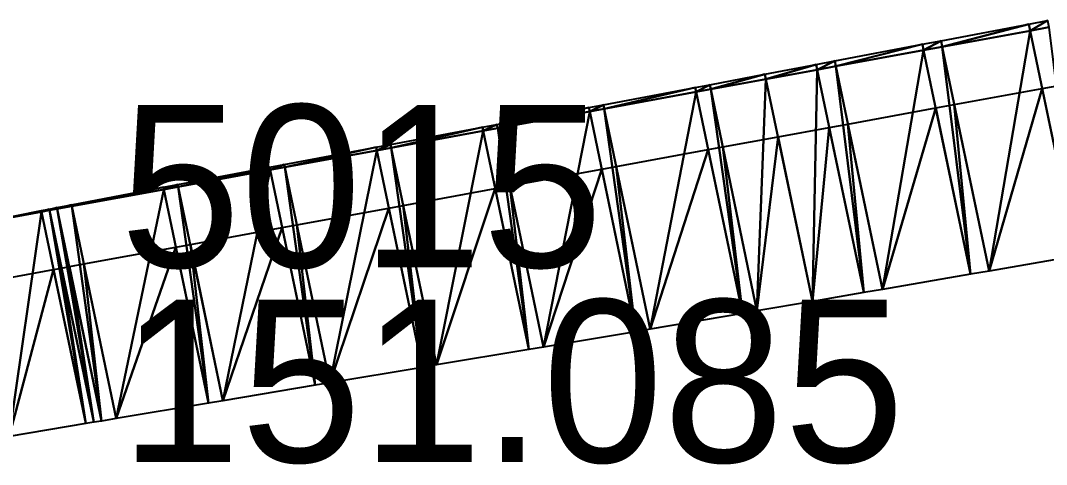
# Model space of a CAD drawing. Header units: metres. Extents: x 1882598 to 1885460, y 3171405 to 3171756.
# Drawn here: x 1883421.16 to 1883430.64, y 3171668.54 to 3171672.64 of the extents above; entities that cross this region are included whole.
import ezdxf

# ---------------------------------------------------------------- set-up
doc = ezdxf.new("R2010")
doc.units = ezdxf.units.M
doc.header["$MEASUREMENT"] = 0
doc.layers.add('pntelev', color=2, linetype='Continuous')
doc.layers.add('pntno', color=3, linetype='Continuous')
doc.layers.add('Triangles surfaces projet', color=7, linetype='Continuous', true_color=0x848484)

msp = doc.modelspace()

# ---------------------------------------------------------------- linework, layer by layer
at = {"layer": 'Triangles surfaces projet'}
for points in [[(1883429.6818, 3171672.3957, 150.532), (1883429.6702, 3171672.4513, 150.4941), (1883430.4808, 3171672.6053, 150.4956), (1883429.6818, 3171672.3957, 150.532)], [(1883430.4808, 3171672.6053, 150.4956), (1883430.4936, 3171672.5441, 150.5373), (1883429.6818, 3171672.3957, 150.532), (1883430.4808, 3171672.6053, 150.4956)], [(1883430.4808, 3171672.6053, 150.4956), (1883430.6528, 3171672.638, 150.4959), (1883430.4936, 3171672.5441, 150.5373), (1883430.4808, 3171672.6053, 150.4956)], [(1883430.4936, 3171672.5441, 150.5373), (1883430.6528, 3171672.638, 150.4959), (1883430.6658, 3171672.5756, 150.5384), (1883430.4936, 3171672.5441, 150.5373)], [(1883430.9278, 3171670.4639, 150.5904), (1883430.4936, 3171672.5441, 150.5373), (1883430.6658, 3171672.5756, 150.5384), (1883430.9278, 3171670.4639, 150.5904)], [(1883429.5096, 3171672.3642, 150.5309), (1883429.4983, 3171672.4186, 150.4938), (1883429.6702, 3171672.4513, 150.4941), (1883429.5096, 3171672.3642, 150.5309)], [(1883429.6702, 3171672.4513, 150.4941), (1883429.6818, 3171672.3957, 150.532), (1883429.5096, 3171672.3642, 150.5309), (1883429.6702, 3171672.4513, 150.4941)], [(1883429.6818, 3171672.3957, 150.532), (1883430.4936, 3171672.5441, 150.5373), (1883430.1142, 3171670.3242, 150.5849), (1883429.6818, 3171672.3957, 150.532)], [(1883430.4936, 3171672.5441, 150.5373), (1883430.9278, 3171670.4639, 150.5904), (1883430.1142, 3171670.3242, 150.5849), (1883430.4936, 3171672.5441, 150.5373)], [(1883429.4983, 3171672.4186, 150.4938), (1883428.6978, 3171672.2156, 150.5258), (1883428.6876, 3171672.2646, 150.4924), (1883429.4983, 3171672.4186, 150.4938)], [(1883429.4983, 3171672.4186, 150.4938), (1883429.5096, 3171672.3642, 150.5309), (1883428.6978, 3171672.2156, 150.5258), (1883429.4983, 3171672.4186, 150.4938)], [(1883429.5096, 3171672.3642, 150.5309), (1883429.1279, 3171670.155, 150.5784), (1883428.6978, 3171672.2156, 150.5258), (1883429.5096, 3171672.3642, 150.5309)], [(1883429.9416, 3171670.2946, 150.5838), (1883429.1279, 3171670.155, 150.5784), (1883429.5096, 3171672.3642, 150.5309), (1883429.9416, 3171670.2946, 150.5838)], [(1883429.9416, 3171670.2946, 150.5838), (1883429.5096, 3171672.3642, 150.5309), (1883429.6818, 3171672.3957, 150.532), (1883429.9416, 3171670.2946, 150.5838)], [(1883430.1142, 3171670.3242, 150.5849), (1883429.9416, 3171670.2946, 150.5838), (1883429.6818, 3171672.3957, 150.532), (1883430.1142, 3171670.3242, 150.5849)], [(1883428.5157, 3171672.2319, 150.4921), (1883428.6876, 3171672.2646, 150.4924), (1883428.5257, 3171672.184, 150.5247), (1883428.5157, 3171672.2319, 150.4921)], [(1883428.5257, 3171672.184, 150.5247), (1883428.6876, 3171672.2646, 150.4924), (1883428.6978, 3171672.2156, 150.5258), (1883428.5257, 3171672.184, 150.5247)], [(1883428.5157, 3171672.2319, 150.4921), (1883428.0526, 3171672.0975, 150.5217), (1883428.0433, 3171672.1422, 150.4912), (1883428.5157, 3171672.2319, 150.4921)], [(1883428.0526, 3171672.0975, 150.5217), (1883428.5157, 3171672.2319, 150.4921), (1883428.5257, 3171672.184, 150.5247), (1883428.0526, 3171672.0975, 150.5217)], [(1883428.4812, 3171670.0441, 150.5742), (1883428.0526, 3171672.0975, 150.5217), (1883428.5257, 3171672.184, 150.5247), (1883428.4812, 3171670.0441, 150.5742)], [(1883428.9554, 3171670.1254, 150.5772), (1883428.4812, 3171670.0441, 150.5742), (1883428.5257, 3171672.184, 150.5247), (1883428.9554, 3171670.1254, 150.5772)], [(1883428.9554, 3171670.1254, 150.5772), (1883428.5257, 3171672.184, 150.5247), (1883428.6978, 3171672.2156, 150.5258), (1883428.9554, 3171670.1254, 150.5772)], [(1883429.1279, 3171670.155, 150.5784), (1883428.9554, 3171670.1254, 150.5772), (1883428.6978, 3171672.2156, 150.5258), (1883429.1279, 3171670.155, 150.5784)], [(1883427.5417, 3171672.0039, 150.5185), (1883427.5331, 3171672.0454, 150.4903), (1883428.0433, 3171672.1422, 150.4912), (1883427.5417, 3171672.0039, 150.5185)], [(1883428.0526, 3171672.0975, 150.5217), (1883427.5417, 3171672.0039, 150.5185), (1883428.0433, 3171672.1422, 150.4912), (1883428.0526, 3171672.0975, 150.5217)], [(1883428.0526, 3171672.0975, 150.5217), (1883427.9691, 3171669.9562, 150.5708), (1883427.5417, 3171672.0039, 150.5185), (1883428.0526, 3171672.0975, 150.5217)], [(1883428.4812, 3171670.0441, 150.5742), (1883427.9691, 3171669.9562, 150.5708), (1883428.0526, 3171672.0975, 150.5217), (1883428.4812, 3171670.0441, 150.5742)], [(1883426.5578, 3171671.8238, 150.5125), (1883426.5501, 3171671.8608, 150.4873), (1883427.3989, 3171672.02, 150.49), (1883426.5578, 3171671.8238, 150.5125)], [(1883427.3989, 3171672.02, 150.49), (1883427.4074, 3171671.9793, 150.5177), (1883426.5578, 3171671.8238, 150.5125), (1883427.3989, 3171672.02, 150.49)], [(1883426.9829, 3171669.787, 150.5645), (1883426.5578, 3171671.8238, 150.5125), (1883427.4074, 3171671.9793, 150.5177), (1883426.9829, 3171669.787, 150.5645)], [(1883426.9829, 3171669.787, 150.5645), (1883427.4074, 3171671.9793, 150.5177), (1883427.8345, 3171669.9331, 150.57), (1883426.9829, 3171669.787, 150.5645)], [(1883427.3989, 3171672.02, 150.49), (1883427.5331, 3171672.0454, 150.4903), (1883427.4074, 3171671.9793, 150.5177), (1883427.3989, 3171672.02, 150.49)], [(1883427.4074, 3171671.9793, 150.5177), (1883427.5331, 3171672.0454, 150.4903), (1883427.5417, 3171672.0039, 150.5185), (1883427.4074, 3171671.9793, 150.5177)], [(1883427.4074, 3171671.9793, 150.5177), (1883427.5417, 3171672.0039, 150.5185), (1883427.8345, 3171669.9331, 150.57), (1883427.4074, 3171671.9793, 150.5177)], [(1883427.9691, 3171669.9562, 150.5708), (1883427.8345, 3171669.9331, 150.57), (1883427.5417, 3171672.0039, 150.5185), (1883427.9691, 3171669.9562, 150.5708)], [(1883430.6051, 3171672.0102, 150.9009), (1883430.1142, 3171670.3242, 150.9349), (1883429.7932, 3171671.8618, 150.8957), (1883430.6051, 3171672.0102, 150.9009)], [(1883430.9278, 3171670.4639, 150.9404), (1883430.1142, 3171670.3242, 150.9349), (1883430.6051, 3171672.0102, 150.9009), (1883430.9278, 3171670.4639, 150.9404)], [(1883430.7772, 3171672.0416, 150.9021), (1883430.9278, 3171670.4639, 150.9404), (1883430.6051, 3171672.0102, 150.9009), (1883430.7772, 3171672.0416, 150.9021)], [(1883425.5738, 3171671.6437, 150.5066), (1883425.5669, 3171671.6768, 150.4841), (1883426.4159, 3171671.8356, 150.4869), (1883425.5738, 3171671.6437, 150.5066)], [(1883425.5738, 3171671.6437, 150.5066), (1883426.4159, 3171671.8356, 150.4869), (1883426.4235, 3171671.7992, 150.5117), (1883425.5738, 3171671.6437, 150.5066)], [(1883425.9959, 3171669.6215, 150.5582), (1883425.5738, 3171671.6437, 150.5066), (1883426.4235, 3171671.7992, 150.5117), (1883425.9959, 3171669.6215, 150.5582)], [(1883426.4235, 3171671.7992, 150.5117), (1883426.8483, 3171669.764, 150.5637), (1883425.9959, 3171669.6215, 150.5582), (1883426.4235, 3171671.7992, 150.5117)], [(1883426.4159, 3171671.8356, 150.4869), (1883426.5501, 3171671.8608, 150.4873), (1883426.4235, 3171671.7992, 150.5117), (1883426.4159, 3171671.8356, 150.4869)], [(1883426.5501, 3171671.8608, 150.4873), (1883426.5578, 3171671.8238, 150.5125), (1883426.4235, 3171671.7992, 150.5117), (1883426.5501, 3171671.8608, 150.4873)], [(1883426.4235, 3171671.7992, 150.5117), (1883426.5578, 3171671.8238, 150.5125), (1883426.8483, 3171669.764, 150.5637), (1883426.4235, 3171671.7992, 150.5117)], [(1883426.8483, 3171669.764, 150.5637), (1883426.5578, 3171671.8238, 150.5125), (1883426.9829, 3171669.787, 150.5645), (1883426.8483, 3171669.764, 150.5637)], [(1883429.6211, 3171671.8302, 150.8946), (1883429.1279, 3171670.155, 150.9284), (1883428.8093, 3171671.6816, 150.8894), (1883429.6211, 3171671.8302, 150.8946)], [(1883429.9416, 3171670.2946, 150.9338), (1883429.1279, 3171670.155, 150.9284), (1883429.6211, 3171671.8302, 150.8946), (1883429.9416, 3171670.2946, 150.9338)], [(1883429.7932, 3171671.8618, 150.8957), (1883429.9416, 3171670.2946, 150.9338), (1883429.6211, 3171671.8302, 150.8946), (1883429.7932, 3171671.8618, 150.8957)], [(1883430.1142, 3171670.3242, 150.9349), (1883429.9416, 3171670.2946, 150.9338), (1883429.7932, 3171671.8618, 150.8957), (1883430.1142, 3171670.3242, 150.9349)], [(1883424.5837, 3171671.493, 150.4807), (1883425.4327, 3171671.6517, 150.4836), (1883424.5899, 3171671.4636, 150.5008), (1883424.5837, 3171671.493, 150.4807)], [(1883424.5899, 3171671.4636, 150.5008), (1883425.4327, 3171671.6517, 150.4836), (1883425.4395, 3171671.6191, 150.5058), (1883424.5899, 3171671.4636, 150.5008)], [(1883424.5899, 3171671.4636, 150.5008), (1883425.4395, 3171671.6191, 150.5058), (1883425.0088, 3171669.4566, 150.552), (1883424.5899, 3171671.4636, 150.5008)], [(1883425.4395, 3171671.6191, 150.5058), (1883425.8612, 3171669.599, 150.5574), (1883425.0088, 3171669.4566, 150.552), (1883425.4395, 3171671.6191, 150.5058)], [(1883425.5669, 3171671.6768, 150.4841), (1883425.4395, 3171671.6191, 150.5058), (1883425.4327, 3171671.6517, 150.4836), (1883425.5669, 3171671.6768, 150.4841)], [(1883425.5738, 3171671.6437, 150.5066), (1883425.4395, 3171671.6191, 150.5058), (1883425.5669, 3171671.6768, 150.4841), (1883425.5738, 3171671.6437, 150.5066)], [(1883425.4395, 3171671.6191, 150.5058), (1883425.5738, 3171671.6437, 150.5066), (1883425.8612, 3171669.599, 150.5574), (1883425.4395, 3171671.6191, 150.5058)], [(1883425.9959, 3171669.6215, 150.5582), (1883425.8612, 3171669.599, 150.5574), (1883425.5738, 3171671.6437, 150.5066), (1883425.9959, 3171669.6215, 150.5582)], [(1883428.6371, 3171671.6501, 150.8883), (1883428.4812, 3171670.0441, 150.9242), (1883428.1641, 3171671.5635, 150.8854), (1883428.6371, 3171671.6501, 150.8883)], [(1883428.9554, 3171670.1254, 150.9272), (1883428.4812, 3171670.0441, 150.9242), (1883428.6371, 3171671.6501, 150.8883), (1883428.9554, 3171670.1254, 150.9272)], [(1883428.8093, 3171671.6816, 150.8894), (1883428.9554, 3171670.1254, 150.9272), (1883428.6371, 3171671.6501, 150.8883), (1883428.8093, 3171671.6816, 150.8894)], [(1883429.1279, 3171670.155, 150.9284), (1883428.9554, 3171670.1254, 150.9272), (1883428.8093, 3171671.6816, 150.8894), (1883429.1279, 3171670.155, 150.9284)], [(1883428.1641, 3171671.5635, 150.8854), (1883427.9691, 3171669.9562, 150.9208), (1883427.6532, 3171671.47, 150.8822), (1883428.1641, 3171671.5635, 150.8854)], [(1883428.4812, 3171670.0441, 150.9242), (1883427.9691, 3171669.9562, 150.9208), (1883428.1641, 3171671.5635, 150.8854), (1883428.4812, 3171670.0441, 150.9242)], [(1883423.6005, 3171671.3094, 150.4774), (1883424.4495, 3171671.4679, 150.4803), (1883423.6059, 3171671.2834, 150.4951), (1883423.6005, 3171671.3094, 150.4774)], [(1883424.4495, 3171671.4679, 150.4803), (1883424.4556, 3171671.439, 150.5), (1883423.6059, 3171671.2834, 150.4951), (1883424.4495, 3171671.4679, 150.4803)], [(1883424.0216, 3171669.2916, 150.546), (1883423.6059, 3171671.2834, 150.4951), (1883424.4556, 3171671.439, 150.5), (1883424.0216, 3171669.2916, 150.546)], [(1883424.4556, 3171671.439, 150.5), (1883424.874, 3171669.4341, 150.5512), (1883424.0216, 3171669.2916, 150.546), (1883424.4556, 3171671.439, 150.5)], [(1883424.4556, 3171671.439, 150.5), (1883424.4495, 3171671.4679, 150.4803), (1883424.5837, 3171671.493, 150.4807), (1883424.4556, 3171671.439, 150.5)], [(1883424.5899, 3171671.4636, 150.5008), (1883424.4556, 3171671.439, 150.5), (1883424.5837, 3171671.493, 150.4807), (1883424.5899, 3171671.4636, 150.5008)], [(1883424.4556, 3171671.439, 150.5), (1883424.5899, 3171671.4636, 150.5008), (1883424.874, 3171669.4341, 150.5512), (1883424.4556, 3171671.439, 150.5)], [(1883424.5899, 3171671.4636, 150.5008), (1883425.0088, 3171669.4566, 150.552), (1883424.874, 3171669.4341, 150.5512), (1883424.5899, 3171671.4636, 150.5008)], [(1883427.5189, 3171671.4454, 150.8813), (1883426.9829, 3171669.787, 150.9145), (1883426.6692, 3171671.2899, 150.8761), (1883427.5189, 3171671.4454, 150.8813)], [(1883427.8345, 3171669.9331, 150.92), (1883426.9829, 3171669.787, 150.9145), (1883427.5189, 3171671.4454, 150.8813), (1883427.8345, 3171669.9331, 150.92)], [(1883427.6532, 3171671.47, 150.8822), (1883427.8345, 3171669.9331, 150.92), (1883427.5189, 3171671.4454, 150.8813), (1883427.6532, 3171671.47, 150.8822)], [(1883427.9691, 3171669.9562, 150.9208), (1883427.8345, 3171669.9331, 150.92), (1883427.6532, 3171671.47, 150.8822), (1883427.9691, 3171669.9562, 150.9208)], [(1883422.6219, 3171671.1033, 150.4895), (1883422.6179, 3171671.1229, 150.4762), (1883423.4663, 3171671.2844, 150.4769), (1883422.6219, 3171671.1033, 150.4895)], [(1883423.4663, 3171671.2844, 150.4769), (1883423.4716, 3171671.2589, 150.4943), (1883422.6219, 3171671.1033, 150.4895), (1883423.4663, 3171671.2844, 150.4769)], [(1883423.0345, 3171669.1267, 150.54), (1883422.6219, 3171671.1033, 150.4895), (1883423.4716, 3171671.2589, 150.4943), (1883423.0345, 3171669.1267, 150.54)], [(1883423.0345, 3171669.1267, 150.54), (1883423.4716, 3171671.2589, 150.4943), (1883423.8869, 3171669.2691, 150.5451), (1883423.0345, 3171669.1267, 150.54)], [(1883423.4716, 3171671.2589, 150.4943), (1883423.4663, 3171671.2844, 150.4769), (1883423.6005, 3171671.3094, 150.4774), (1883423.4716, 3171671.2589, 150.4943)], [(1883423.6005, 3171671.3094, 150.4774), (1883423.6059, 3171671.2834, 150.4951), (1883423.4716, 3171671.2589, 150.4943), (1883423.6005, 3171671.3094, 150.4774)], [(1883423.8869, 3171669.2691, 150.5451), (1883423.4716, 3171671.2589, 150.4943), (1883423.6059, 3171671.2834, 150.4951), (1883423.8869, 3171669.2691, 150.5451)], [(1883423.8869, 3171669.2691, 150.5451), (1883423.6059, 3171671.2834, 150.4951), (1883424.0216, 3171669.2916, 150.546), (1883423.8869, 3171669.2691, 150.5451)], [(1883426.5349, 3171671.2653, 150.8753), (1883425.9959, 3171669.6215, 150.9082), (1883425.6852, 3171671.1098, 150.8702), (1883426.5349, 3171671.2653, 150.8753)], [(1883426.8483, 3171669.764, 150.9137), (1883425.9959, 3171669.6215, 150.9082), (1883426.5349, 3171671.2653, 150.8753), (1883426.8483, 3171669.764, 150.9137)], [(1883426.6692, 3171671.2899, 150.8761), (1883426.8483, 3171669.764, 150.9137), (1883426.5349, 3171671.2653, 150.8753), (1883426.6692, 3171671.2899, 150.8761)], [(1883426.9829, 3171669.787, 150.9145), (1883426.8483, 3171669.764, 150.9137), (1883426.6692, 3171671.2899, 150.8761), (1883426.9829, 3171669.787, 150.9145)], [(1883422.4838, 3171671.0974, 150.4761), (1883421.638, 3171670.9232, 150.484), (1883421.6354, 3171670.9358, 150.4755), (1883422.4838, 3171671.0974, 150.4761)], [(1883421.638, 3171670.9232, 150.484), (1883422.4838, 3171671.0974, 150.4761), (1883422.4877, 3171671.0787, 150.4888), (1883421.638, 3171670.9232, 150.484)], [(1883422.4877, 3171671.0787, 150.4888), (1883422.0474, 3171668.9617, 150.5341), (1883421.638, 3171670.9232, 150.484), (1883422.4877, 3171671.0787, 150.4888)], [(1883422.0474, 3171668.9617, 150.5341), (1883422.4877, 3171671.0787, 150.4888), (1883422.8998, 3171669.1042, 150.5392), (1883422.0474, 3171668.9617, 150.5341)], [(1883422.6179, 3171671.1229, 150.4762), (1883422.4877, 3171671.0787, 150.4888), (1883422.4838, 3171671.0974, 150.4761), (1883422.6179, 3171671.1229, 150.4762)], [(1883422.6219, 3171671.1033, 150.4895), (1883422.4877, 3171671.0787, 150.4888), (1883422.6179, 3171671.1229, 150.4762), (1883422.6219, 3171671.1033, 150.4895)], [(1883422.8998, 3171669.1042, 150.5392), (1883422.4877, 3171671.0787, 150.4888), (1883422.6219, 3171671.1033, 150.4895), (1883422.8998, 3171669.1042, 150.5392)], [(1883422.6219, 3171671.1033, 150.4895), (1883423.0345, 3171669.1267, 150.54), (1883422.8998, 3171669.1042, 150.5392), (1883422.6219, 3171671.1033, 150.4895)], [(1883425.551, 3171671.0852, 150.8694), (1883425.0088, 3171669.4566, 150.902), (1883424.7013, 3171670.9296, 150.8644), (1883425.551, 3171671.0852, 150.8694)], [(1883425.8612, 3171669.599, 150.9074), (1883425.0088, 3171669.4566, 150.902), (1883425.551, 3171671.0852, 150.8694), (1883425.8612, 3171669.599, 150.9074)], [(1883425.6852, 3171671.1098, 150.8702), (1883425.8612, 3171669.599, 150.9074), (1883425.551, 3171671.0852, 150.8694), (1883425.6852, 3171671.1098, 150.8702)], [(1883425.9959, 3171669.6215, 150.9082), (1883425.8612, 3171669.599, 150.9074), (1883425.6852, 3171671.1098, 150.8702), (1883425.9959, 3171669.6215, 150.9082)], [(1883421.5013, 3171670.9103, 150.4754), (1883421.6354, 3171670.9358, 150.4755), (1883421.5037, 3171670.8986, 150.4833), (1883421.5013, 3171670.9103, 150.4754)], [(1883421.638, 3171670.9232, 150.484), (1883421.5037, 3171670.8986, 150.4833), (1883421.6354, 3171670.9358, 150.4755), (1883421.638, 3171670.9232, 150.484)], [(1883421.3561, 3171670.8822, 150.4756), (1883421.3583, 3171670.872, 150.4825), (1883420.654, 3171670.7431, 150.4787), (1883421.3561, 3171670.8822, 150.4756)], [(1883421.0603, 3171668.7968, 150.5284), (1883420.654, 3171670.7431, 150.4787), (1883421.3583, 3171670.872, 150.4825), (1883421.0603, 3171668.7968, 150.5284)], [(1883421.7668, 3171668.9149, 150.5325), (1883421.0603, 3171668.7968, 150.5284), (1883421.3583, 3171670.872, 150.4825), (1883421.7668, 3171668.9149, 150.5325)], [(1883421.3583, 3171670.872, 150.4825), (1883421.3561, 3171670.8822, 150.4756), (1883421.4287, 3171670.8965, 150.4753), (1883421.3583, 3171670.872, 150.4825)], [(1883421.431, 3171670.8853, 150.4829), (1883421.3583, 3171670.872, 150.4825), (1883421.4287, 3171670.8965, 150.4753), (1883421.431, 3171670.8853, 150.4829)], [(1883421.3583, 3171670.872, 150.4825), (1883421.431, 3171670.8853, 150.4829), (1883421.7668, 3171668.9149, 150.5325), (1883421.3583, 3171670.872, 150.4825)], [(1883421.431, 3171670.8853, 150.4829), (1883421.4287, 3171670.8965, 150.4753), (1883421.5013, 3171670.9103, 150.4754), (1883421.431, 3171670.8853, 150.4829)], [(1883421.431, 3171670.8853, 150.4829), (1883421.5013, 3171670.9103, 150.4754), (1883421.5037, 3171670.8986, 150.4833), (1883421.431, 3171670.8853, 150.4829)], [(1883421.8397, 3171668.927, 150.5329), (1883421.431, 3171670.8853, 150.4829), (1883421.5037, 3171670.8986, 150.4833), (1883421.8397, 3171668.927, 150.5329)], [(1883421.7668, 3171668.9149, 150.5325), (1883421.431, 3171670.8853, 150.4829), (1883421.8397, 3171668.927, 150.5329), (1883421.7668, 3171668.9149, 150.5325)], [(1883421.638, 3171670.9232, 150.484), (1883421.9127, 3171668.9392, 150.5334), (1883421.5037, 3171670.8986, 150.4833), (1883421.638, 3171670.9232, 150.484)], [(1883421.9127, 3171668.9392, 150.5334), (1883421.8397, 3171668.927, 150.5329), (1883421.5037, 3171670.8986, 150.4833), (1883421.9127, 3171668.9392, 150.5334)], [(1883421.638, 3171670.9232, 150.484), (1883422.0474, 3171668.9617, 150.5341), (1883421.9127, 3171668.9392, 150.5334), (1883421.638, 3171670.9232, 150.484)], [(1883424.567, 3171670.9051, 150.8636), (1883424.0216, 3171669.2916, 150.896), (1883423.7173, 3171670.7495, 150.8587), (1883424.567, 3171670.9051, 150.8636)], [(1883424.874, 3171669.4341, 150.9012), (1883424.0216, 3171669.2916, 150.896), (1883424.567, 3171670.9051, 150.8636), (1883424.874, 3171669.4341, 150.9012)], [(1883424.7013, 3171670.9296, 150.8644), (1883424.874, 3171669.4341, 150.9012), (1883424.567, 3171670.9051, 150.8636), (1883424.7013, 3171670.9296, 150.8644)], [(1883425.0088, 3171669.4566, 150.902), (1883424.874, 3171669.4341, 150.9012), (1883424.7013, 3171670.9296, 150.8644), (1883425.0088, 3171669.4566, 150.902)], [(1883423.7173, 3171670.7495, 150.8587), (1883423.8869, 3171669.2691, 150.8951), (1883423.5831, 3171670.7249, 150.858), (1883423.7173, 3171670.7495, 150.8587)], [(1883424.0216, 3171669.2916, 150.896), (1883423.8869, 3171669.2691, 150.8951), (1883423.7173, 3171670.7495, 150.8587), (1883424.0216, 3171669.2916, 150.896)], [(1883423.5831, 3171670.7249, 150.858), (1883423.0345, 3171669.1267, 150.89), (1883422.7334, 3171670.5694, 150.8531), (1883423.5831, 3171670.7249, 150.858)], [(1883423.8869, 3171669.2691, 150.8951), (1883423.0345, 3171669.1267, 150.89), (1883423.5831, 3171670.7249, 150.858), (1883423.8869, 3171669.2691, 150.8951)], [(1883422.7334, 3171670.5694, 150.8531), (1883422.8998, 3171669.1042, 150.8892), (1883422.5991, 3171670.5448, 150.8524), (1883422.7334, 3171670.5694, 150.8531)], [(1883423.0345, 3171669.1267, 150.89), (1883422.8998, 3171669.1042, 150.8892), (1883422.7334, 3171670.5694, 150.8531), (1883423.0345, 3171669.1267, 150.89)], [(1883422.5991, 3171670.5448, 150.8524), (1883422.0474, 3171668.9617, 150.8841), (1883421.7494, 3171670.3893, 150.8477), (1883422.5991, 3171670.5448, 150.8524)], [(1883422.8998, 3171669.1042, 150.8892), (1883422.0474, 3171668.9617, 150.8841), (1883422.5991, 3171670.5448, 150.8524), (1883422.8998, 3171669.1042, 150.8892)], [(1883421.7494, 3171670.3893, 150.8477), (1883421.9127, 3171668.9392, 150.8834), (1883421.6151, 3171670.3647, 150.8469), (1883421.7494, 3171670.3893, 150.8477)], [(1883422.0474, 3171668.9617, 150.8841), (1883421.9127, 3171668.9392, 150.8834), (1883421.7494, 3171670.3893, 150.8477), (1883422.0474, 3171668.9617, 150.8841)], [(1883421.4697, 3171670.3381, 150.8462), (1883421.0603, 3171668.7968, 150.8784), (1883420.7655, 3171670.2092, 150.8423), (1883421.4697, 3171670.3381, 150.8462)], [(1883421.7668, 3171668.9149, 150.8825), (1883421.0603, 3171668.7968, 150.8784), (1883421.4697, 3171670.3381, 150.8462), (1883421.7668, 3171668.9149, 150.8825)], [(1883421.5424, 3171670.3514, 150.8466), (1883421.7668, 3171668.9149, 150.8825), (1883421.4697, 3171670.3381, 150.8462), (1883421.5424, 3171670.3514, 150.8466)], [(1883421.6151, 3171670.3647, 150.8469), (1883421.8397, 3171668.927, 150.8829), (1883421.5424, 3171670.3514, 150.8466), (1883421.6151, 3171670.3647, 150.8469)], [(1883421.8397, 3171668.927, 150.8829), (1883421.7668, 3171668.9149, 150.8825), (1883421.5424, 3171670.3514, 150.8466), (1883421.8397, 3171668.927, 150.8829)], [(1883421.9127, 3171668.9392, 150.8834), (1883421.8397, 3171668.927, 150.8829), (1883421.6151, 3171670.3647, 150.8469), (1883421.9127, 3171668.9392, 150.8834)]]:
    msp.add_3dface(points, dxfattribs=at)

# ---------------------------------------------------------------- texts
at = {"layer": 'pntelev'}
msp.add_text('151.085', height=1.5, dxfattribs=at).set_placement((1883422.083, 3171668.559, 151.085))
at = {"layer": 'pntno'}
msp.add_text('5015', height=1.5, dxfattribs=at).set_placement((1883422.083, 3171670.359, 151.085))

doc.saveas('drawing.dxf')
